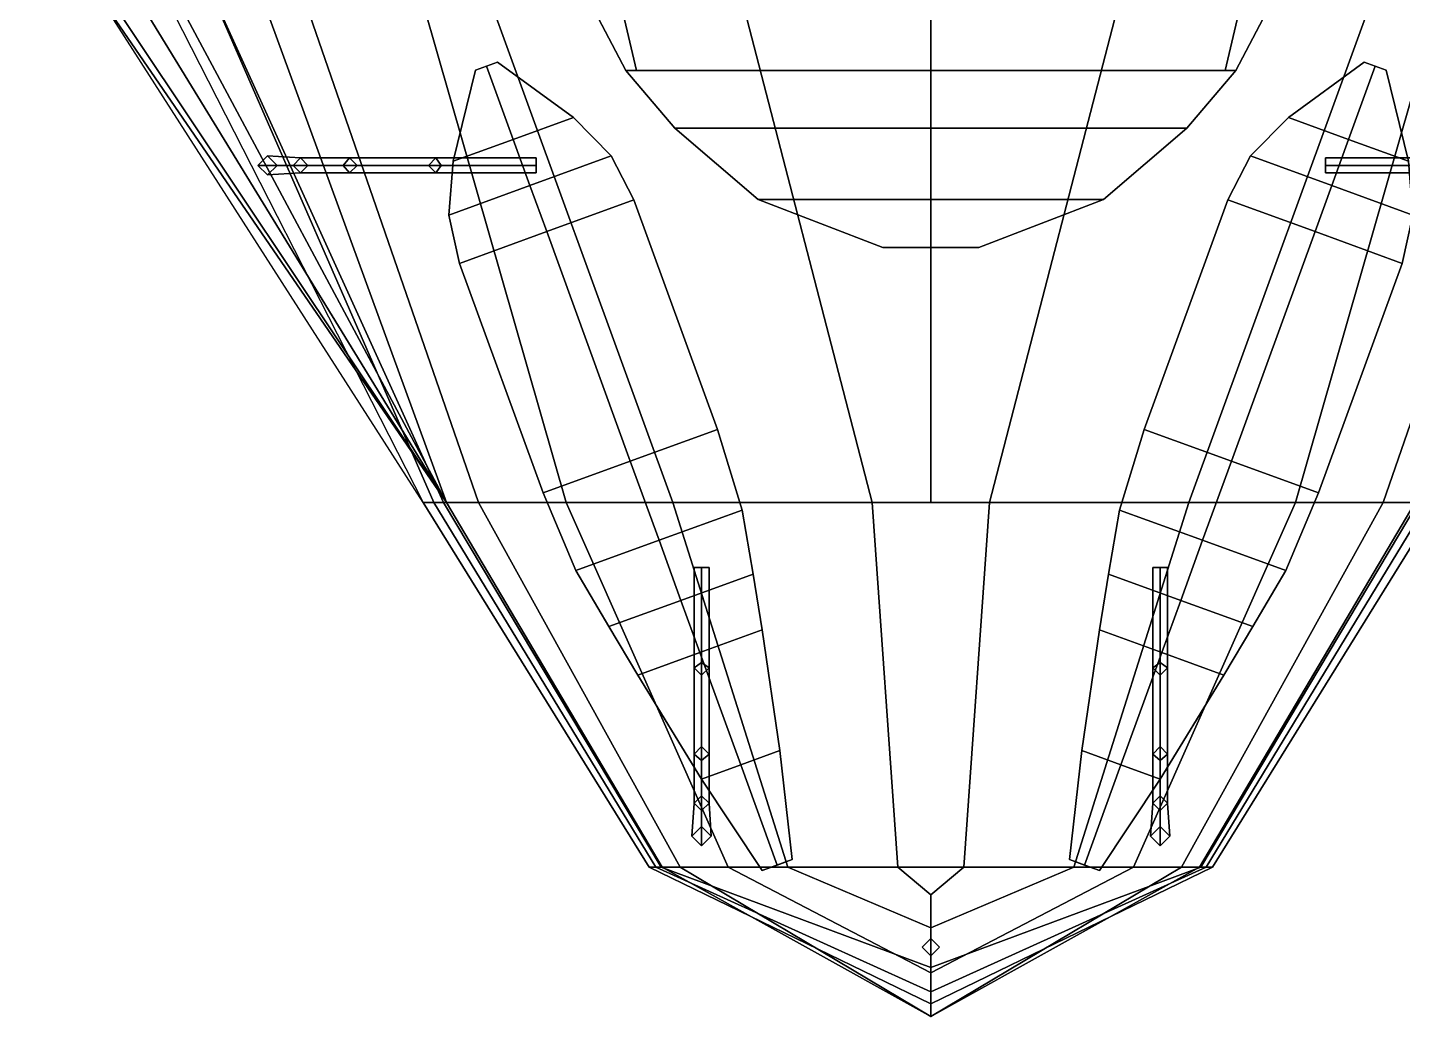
# Model space of a CAD drawing. Header units: millimetres. Extents: x -14 to 14, y -57 to 127.
# Drawn here: x -8.47 to 4.42, y -56.81 to -47.54 of the extents above; entities that cross this region are included whole.
import ezdxf

# ---------------------------------------------------------------- set-up
doc = ezdxf.new("R2010")
doc.units = ezdxf.units.MM
doc.layers.add('boat', color=3, linetype='Continuous')

msp = doc.modelspace()

# ---------------------------------------------------------------- linework, layer by layer
for points in [[(-2.86, -47.94, 5.95), (-8.47, -37.27, 5.95), (8.47, -37.27, 5.95), (2.86, -47.94, 5.95)], [(2.86, -47.94, 5.95), (8.47, -37.27, 5.95), (-8.47, -37.27, 5.95), (-2.86, -47.94, 5.95)], [(-2.86, -47.94, 5.95), (-4.75, -44.34, 5.95), (-4.75, -44.34, 6.88), (-2.86, -47.94, 6.88)], [(-2.86, -47.94, 6.88), (-4.75, -44.34, 6.88), (-4.75, -44.34, 5.95), (-2.86, -47.94, 5.95)], [(2.86, -47.94, 6.88), (4.75, -44.34, 6.88), (4.75, -44.34, 5.95), (2.86, -47.94, 5.95)], [(2.86, -47.94, 5.95), (4.75, -44.34, 5.95), (4.75, -44.34, 6.88), (2.86, -47.94, 6.88)], [(-3.57, -44.5, 5.95), (-3.57, -44.5, 3.99), (-2.76, -47.94, 3.99), (-2.76, -47.94, 5.95)], [(2.76, -47.94, 3.99), (3.57, -44.5, 3.99), (3.57, -44.5, 5.95), (2.76, -47.94, 5.95)], [(-8.01, -46.93, 0.26), (-7.92, -46.93, -0.04), (-4.54, -51.99, -0.57)], [(-8, -46.93, 1.35), (-8.01, -46.93, 0.26), (-4.54, -51.99, -0.57), (-4.76, -51.99, -0.04)], [(-7.92, -46.93, -0.04), (-7.64, -46.93, -0.29), (-4.54, -51.99, -0.57)], [(-7.64, -46.93, -0.29), (-7.25, -46.93, -0.44), (-4.54, -51.99, -0.57)], [(-6.87, -46.93, 1.98), (-7.34, -46.93, 1.35), (-4.76, -51.99, -0.04), (-4.66, -51.99, 1.98)], [(-7.25, -46.93, -0.44), (-6.39, -46.93, -0.44), (-4.54, -51.99, -0.57)], [(6.87, -46.93, 3.99), (-6.87, -46.93, 3.99), (-4.57, -51.99, 3.99), (4.57, -51.99, 3.99)], [(-6.87, -46.93, 3.99), (-6.87, -46.93, 1.98), (-4.66, -51.99, 1.98), (-4.57, -51.99, 3.99)], [(-6.39, -46.93, -0.44), (-5.99, -46.93, -0.99), (-4.24, -51.99, -0.91), (-4.54, -51.99, -0.57)], [(-5.99, -46.93, -0.99), (-4.87, -46.93, -1.54), (-3.42, -51.99, -1.42), (-4.24, -51.99, -0.91)], [(-4.87, -46.93, -1.54), (-4.26, -46.93, -1.72), (-2.42, -51.99, -1.78), (-3.42, -51.99, -1.42)], [(-4.26, -46.93, -1.72), (-1.86, -46.93, -2.01), (-0.55, -51.99, -2.04), (-2.42, -51.99, -1.78)], [(-1.86, -46.93, -2.01), (0, -46.93, -2.05), (0, -51.99, -2.05), (-0.55, -51.99, -2.04)], [(0.55, -51.99, -2.04), (0, -51.99, -2.05), (0, -46.93, -2.05), (1.86, -46.93, -2.01)], [(2.42, -51.99, -1.78), (0.55, -51.99, -2.04), (1.86, -46.93, -2.01), (4.26, -46.93, -1.72)], [(3.42, -51.99, -1.42), (2.42, -51.99, -1.78), (4.26, -46.93, -1.72), (4.87, -46.93, -1.54)], [(4.24, -51.99, -0.91), (3.42, -51.99, -1.42), (4.87, -46.93, -1.54), (5.991, -46.93, -0.989)], [(4.54, -51.99, -0.57), (4.24, -51.99, -0.91), (5.991, -46.93, -0.989), (6.39, -46.93, -0.44)], [(-2.4, -48.48, 5.95), (-2.86, -47.94, 5.95), (2.86, -47.94, 5.95), (2.4, -48.48, 5.95)], [(2.4, -48.48, 5.95), (2.86, -47.94, 5.95), (-2.86, -47.94, 5.95), (-2.4, -48.48, 5.95)], [(-2.4, -48.48, 6.88), (-2.86, -47.94, 6.88), (-2.86, -47.94, 5.95), (-2.4, -48.48, 5.95)], [(-2.4, -48.48, 5.95), (-2.86, -47.94, 5.95), (-2.86, -47.94, 6.88), (-2.4, -48.48, 6.88)], [(-2.76, -47.94, 5.95), (-2.76, -47.94, 3.99), (2.76, -47.94, 3.99), (2.76, -47.94, 5.95)], [(2.4, -48.48, 6.88), (2.86, -47.94, 6.88), (2.86, -47.94, 5.95), (2.4, -48.48, 5.95)], [(2.4, -48.48, 5.95), (2.86, -47.94, 5.95), (2.86, -47.94, 6.88), (2.4, -48.48, 6.88)], [(-1.62, -49.15, 5.95), (-2.4, -48.48, 5.95), (2.4, -48.48, 5.95), (1.62, -49.15, 5.95)], [(1.62, -49.15, 5.95), (2.4, -48.48, 5.95), (-2.4, -48.48, 5.95), (-1.62, -49.15, 5.95)], [(-1.62, -49.15, 5.95), (-2.4, -48.48, 5.95), (-2.4, -48.48, 6.88), (-1.62, -49.15, 6.88)], [(-1.62, -49.15, 6.88), (-2.4, -48.48, 6.88), (-2.4, -48.48, 5.95), (-1.62, -49.15, 5.95)], [(1.62, -49.15, 5.95), (2.4, -48.48, 5.95), (2.4, -48.48, 6.88), (1.62, -49.15, 6.88)], [(1.62, -49.15, 6.88), (2.4, -48.48, 6.88), (2.4, -48.48, 5.95), (1.62, -49.15, 5.95)], [(-6.22, -48.74, 2.41), (-6.31, -48.83, 2.41), (-6.31, -48.83, 4.38), (-6.22, -48.74, 4.38)], [(-6.22, -48.74, 4.38), (-6.31, -48.83, 4.38), (-5.98, -48.83, 5.61), (-5.91, -48.76, 5.57)], [(-6.31, -48.83, 2.41), (-6.22, -48.92, 2.41), (-6.22, -48.92, 4.38), (-6.31, -48.83, 4.38)], [(-6.31, -48.83, 4.38), (-6.22, -48.92, 4.38), (-5.91, -48.9, 5.57), (-5.98, -48.83, 5.61)], [(-6.13, -48.83, 2.41), (-6.22, -48.74, 2.41), (-6.22, -48.74, 4.38), (-6.13, -48.83, 4.38)], [(-6.13, -48.83, 4.38), (-6.22, -48.74, 4.38), (-5.91, -48.76, 5.57), (-5.84, -48.83, 5.53)], [(-6.22, -48.92, 2.41), (-6.13, -48.83, 2.41), (-6.13, -48.83, 4.38), (-6.22, -48.92, 4.38)], [(-6.22, -48.92, 4.38), (-6.13, -48.83, 4.38), (-5.84, -48.83, 5.53), (-5.91, -48.9, 5.57)], [(-5.91, -48.76, 5.57), (-5.98, -48.83, 5.61), (-5.51, -48.83, 6.18), (-5.45, -48.76, 6.13)], [(-5.98, -48.83, 5.61), (-5.91, -48.9, 5.57), (-5.45, -48.9, 6.13), (-5.51, -48.83, 6.18)], [(-5.84, -48.83, 5.53), (-5.91, -48.76, 5.57), (-5.45, -48.76, 6.13), (-5.38, -48.83, 6.07)], [(-5.91, -48.9, 5.57), (-5.84, -48.83, 5.53), (-5.38, -48.83, 6.07), (-5.45, -48.9, 6.13)], [(-5.45, -48.76, 6.13), (-5.51, -48.83, 6.18), (-4.71, -48.83, 6.72), (-4.64, -48.76, 6.67)], [(-5.51, -48.83, 6.18), (-5.45, -48.9, 6.13), (-4.64, -48.9, 6.67), (-4.71, -48.83, 6.72)], [(-5.38, -48.83, 6.07), (-5.45, -48.76, 6.13), (-4.64, -48.76, 6.67), (-4.59, -48.83, 6.61)], [(-5.45, -48.9, 6.13), (-5.38, -48.83, 6.07), (-4.59, -48.83, 6.61), (-4.64, -48.9, 6.67)], [(-4.64, -48.76, 6.67), (-4.71, -48.83, 6.72), (-3.7, -48.83, 6.9), (-3.7, -48.76, 6.82)], [(-4.71, -48.83, 6.72), (-4.64, -48.9, 6.67), (-3.7, -48.9, 6.82), (-3.7, -48.83, 6.9)], [(-4.59, -48.83, 6.61), (-4.64, -48.76, 6.67), (-3.7, -48.76, 6.82), (-3.7, -48.83, 6.75)], [(-4.64, -48.9, 6.67), (-4.59, -48.83, 6.61), (-3.7, -48.83, 6.75), (-3.7, -48.9, 6.82)], [(-3.7, -48.83, 6.9), (-3.7, -48.9, 6.82), (-3.7, -48.83, 6.75), (-3.7, -48.76, 6.82)], [(4.71, -48.83, 6.72), (4.64, -48.76, 6.67), (3.7, -48.76, 6.82), (3.7, -48.83, 6.9)], [(4.64, -48.76, 6.67), (4.59, -48.83, 6.61), (3.7, -48.83, 6.75), (3.7, -48.76, 6.82)], [(3.7, -48.83, 6.9), (3.7, -48.76, 6.82), (3.7, -48.83, 6.75), (3.7, -48.9, 6.82)], [(4.64, -48.9, 6.67), (4.71, -48.83, 6.72), (3.7, -48.83, 6.9), (3.7, -48.9, 6.82)], [(4.59, -48.83, 6.61), (4.64, -48.9, 6.67), (3.7, -48.9, 6.82), (3.7, -48.83, 6.75)], [(0.45, -49.6, 5.95), (1.62, -49.15, 5.95), (-1.62, -49.15, 5.95), (-0.45, -49.6, 5.95)], [(-0.45, -49.6, 5.95), (-1.62, -49.15, 5.95), (1.62, -49.15, 5.95), (0.45, -49.6, 5.95)], [(-0.45, -49.6, 6.88), (-1.62, -49.15, 6.88), (-1.62, -49.15, 5.95), (-0.45, -49.6, 5.95)], [(-0.45, -49.6, 5.95), (-1.62, -49.15, 5.95), (-1.62, -49.15, 6.88), (-0.45, -49.6, 6.88)], [(0.45, -49.6, 6.88), (1.62, -49.15, 6.88), (1.62, -49.15, 5.95), (0.45, -49.6, 5.95)], [(0.45, -49.6, 5.95), (1.62, -49.15, 5.95), (1.62, -49.15, 6.88), (0.45, -49.6, 6.88)], [(-0.45, -49.6, 6.88), (0.45, -49.6, 6.88), (0.45, -49.6, 5.95), (-0.45, -49.6, 5.95)], [(-0.45, -49.6, 5.95), (0.45, -49.6, 5.95), (0.45, -49.6, 6.88), (-0.45, -49.6, 6.88)], [(-4.66, -51.99, 1.98), (-4.76, -51.99, -0.04), (-2.64, -55.41, 1.35), (-2.58, -55.41, 1.98)], [(-4.76, -51.99, -0.04), (-4.54, -51.99, -0.57), (-2.52, -55.41, -0.44), (-2.64, -55.41, 1.35)], [(-4.57, -51.99, 3.99), (-4.66, -51.99, 1.98), (-2.58, -55.41, 1.98), (-2.53, -55.41, 3.99)], [(4.57, -51.99, 3.99), (-4.57, -51.99, 3.99), (-2.53, -55.41, 3.99), (2.53, -55.41, 3.99)], [(-4.54, -51.99, -0.57), (-4.24, -51.99, -0.91), (-2.35, -55.41, -0.989), (-2.52, -55.41, -0.44)], [(-4.24, -51.99, -0.91), (-3.42, -51.99, -1.42), (-1.9, -55.41, -1.54), (-2.35, -55.41, -0.989)], [(-3.42, -51.99, -1.42), (-2.42, -51.99, -1.78), (-1.34, -55.41, -1.72), (-1.9, -55.41, -1.54)], [(-2.42, -51.99, -1.78), (-0.55, -51.99, -2.04), (-0.31, -55.41, -2.01), (-1.34, -55.41, -1.72)], [(-0.55, -51.99, -2.04), (0.55, -51.99, -2.04), (0.31, -55.41, -2.01), (-0.31, -55.41, -2.01)], [(1.34, -55.41, -1.72), (0.31, -55.41, -2.01), (0.55, -51.99, -2.04), (2.42, -51.99, -1.78)], [(1.9, -55.41, -1.54), (1.34, -55.41, -1.72), (2.42, -51.99, -1.78), (3.42, -51.99, -1.42)], [(2.35, -55.41, -0.99), (1.9, -55.41, -1.54), (3.42, -51.99, -1.42), (4.24, -51.99, -0.91)], [(2.52, -55.41, -0.44), (2.35, -55.41, -0.99), (4.24, -51.99, -0.91), (4.54, -51.99, -0.57)], [(2.64, -55.41, 1.35), (2.52, -55.41, -0.44), (4.54, -51.99, -0.57), (4.76, -51.99, -0.04)], [(2.53, -55.41, 3.99), (2.58, -55.41, 1.98), (4.66, -51.99, 1.98), (4.57, -51.99, 3.99)], [(2.58, -55.41, 1.98), (2.64, -55.41, 1.35), (4.76, -51.99, -0.04), (4.66, -51.99, 1.98)], [(-2.22, -53.54, 6.67), (-2.15, -53.61, 6.72), (-2.15, -52.6, 6.9), (-2.22, -52.6, 6.82)], [(-2.15, -53.49, 6.61), (-2.22, -53.54, 6.67), (-2.22, -52.6, 6.82), (-2.15, -52.6, 6.75)], [(-2.15, -52.6, 6.9), (-2.08, -52.6, 6.82), (-2.15, -52.6, 6.75), (-2.22, -52.6, 6.82)], [(-2.15, -53.61, 6.72), (-2.08, -53.54, 6.67), (-2.08, -52.6, 6.82), (-2.15, -52.6, 6.9)], [(-2.08, -53.54, 6.67), (-2.15, -53.49, 6.61), (-2.15, -52.6, 6.75), (-2.08, -52.6, 6.82)], [(2.08, -53.54, 6.67), (2.15, -53.61, 6.72), (2.15, -52.6, 6.9), (2.08, -52.6, 6.82)], [(2.15, -53.49, 6.61), (2.08, -53.54, 6.67), (2.08, -52.6, 6.82), (2.15, -52.6, 6.75)], [(2.15, -52.6, 6.9), (2.22, -52.6, 6.82), (2.15, -52.6, 6.75), (2.08, -52.6, 6.82)], [(2.15, -53.61, 6.72), (2.22, -53.54, 6.67), (2.22, -52.6, 6.82), (2.15, -52.6, 6.9)], [(2.22, -53.54, 6.67), (2.15, -53.49, 6.61), (2.15, -52.6, 6.75), (2.22, -52.6, 6.82)], [(-2.15, -54.28, 6.07), (-2.22, -54.35, 6.13), (-2.22, -53.54, 6.67), (-2.15, -53.49, 6.61)], [(-2.08, -54.35, 6.13), (-2.15, -54.28, 6.07), (-2.15, -53.49, 6.61), (-2.08, -53.54, 6.67)], [(2.15, -54.28, 6.07), (2.08, -54.35, 6.13), (2.08, -53.54, 6.67), (2.15, -53.49, 6.61)], [(2.22, -54.35, 6.13), (2.15, -54.28, 6.07), (2.15, -53.49, 6.61), (2.22, -53.54, 6.67)], [(-2.22, -54.35, 6.13), (-2.15, -54.41, 6.18), (-2.15, -53.61, 6.72), (-2.22, -53.54, 6.67)], [(-2.15, -54.41, 6.18), (-2.08, -54.35, 6.13), (-2.08, -53.54, 6.67), (-2.15, -53.61, 6.72)], [(2.08, -54.35, 6.13), (2.15, -54.41, 6.18), (2.15, -53.61, 6.72), (2.08, -53.54, 6.67)], [(2.15, -54.41, 6.18), (2.22, -54.35, 6.13), (2.22, -53.54, 6.67), (2.15, -53.61, 6.72)], [(-2.15, -54.74, 5.53), (-2.22, -54.81, 5.57), (-2.22, -54.35, 6.13), (-2.15, -54.28, 6.07)], [(-2.22, -54.81, 5.57), (-2.15, -54.88, 5.61), (-2.15, -54.41, 6.18), (-2.22, -54.35, 6.13)], [(-2.08, -54.81, 5.57), (-2.15, -54.74, 5.53), (-2.15, -54.28, 6.07), (-2.08, -54.35, 6.13)], [(-2.15, -54.88, 5.61), (-2.08, -54.81, 5.57), (-2.08, -54.35, 6.13), (-2.15, -54.41, 6.18)], [(2.15, -54.74, 5.53), (2.08, -54.81, 5.57), (2.08, -54.35, 6.13), (2.15, -54.28, 6.07)], [(2.08, -54.81, 5.57), (2.15, -54.88, 5.61), (2.15, -54.41, 6.18), (2.08, -54.35, 6.13)], [(2.22, -54.81, 5.57), (2.15, -54.74, 5.53), (2.15, -54.28, 6.07), (2.22, -54.35, 6.13)], [(2.15, -54.88, 5.61), (2.22, -54.81, 5.57), (2.22, -54.35, 6.13), (2.15, -54.41, 6.18)], [(-2.15, -55.03, 4.38), (-2.24, -55.12, 4.38), (-2.22, -54.81, 5.57), (-2.15, -54.74, 5.53)], [(-2.06, -55.12, 4.38), (-2.15, -55.03, 4.38), (-2.15, -54.74, 5.53), (-2.08, -54.81, 5.57)], [(2.15, -55.03, 4.38), (2.06, -55.12, 4.38), (2.08, -54.81, 5.57), (2.15, -54.74, 5.53)], [(2.24, -55.12, 4.38), (2.15, -55.03, 4.38), (2.15, -54.74, 5.53), (2.22, -54.81, 5.57)], [(-2.24, -55.12, 4.38), (-2.15, -55.21, 4.38), (-2.15, -54.88, 5.61), (-2.22, -54.81, 5.57)], [(-2.15, -55.21, 4.38), (-2.06, -55.12, 4.38), (-2.08, -54.81, 5.57), (-2.15, -54.88, 5.61)], [(2.06, -55.12, 4.38), (2.15, -55.21, 4.38), (2.15, -54.88, 5.61), (2.08, -54.81, 5.57)], [(2.15, -55.21, 4.38), (2.24, -55.12, 4.38), (2.22, -54.81, 5.57), (2.15, -54.88, 5.61)], [(-2.15, -55.03, 2.41), (-2.24, -55.12, 2.41), (-2.24, -55.12, 4.38), (-2.15, -55.03, 4.38)], [(-2.06, -55.12, 2.41), (-2.15, -55.03, 2.41), (-2.15, -55.03, 4.38), (-2.06, -55.12, 4.38)], [(2.15, -55.03, 2.41), (2.06, -55.12, 2.41), (2.06, -55.12, 4.38), (2.15, -55.03, 4.38)], [(2.24, -55.12, 2.41), (2.15, -55.03, 2.41), (2.15, -55.03, 4.38), (2.24, -55.12, 4.38)], [(-2.24, -55.12, 2.41), (-2.15, -55.21, 2.41), (-2.15, -55.21, 4.38), (-2.24, -55.12, 4.38)], [(-2.15, -55.21, 2.41), (-2.06, -55.12, 2.41), (-2.06, -55.12, 4.38), (-2.15, -55.21, 4.38)], [(2.06, -55.12, 2.41), (2.15, -55.21, 2.41), (2.15, -55.21, 4.38), (2.06, -55.12, 4.38)], [(2.15, -55.21, 2.41), (2.24, -55.12, 2.41), (2.24, -55.12, 4.38), (2.15, -55.21, 4.38)], [(-2.64, -55.41, 1.35), (-2.52, -55.41, -0.44), (0, -56.81, 0.02), (0, -56.69, 1.35)], [(-2.58, -55.41, 1.98), (-2.64, -55.41, 1.35), (0, -56.69, 1.35), (0, -56.58, 1.98)], [(-2.53, -55.41, 3.99), (-2.58, -55.41, 1.98), (0, -56.58, 1.98), (0, -56.35, 3.99)], [(0, -56.35, 3.99), (0, -56.35, 3.99), (2.53, -55.41, 3.99), (-2.53, -55.41, 3.99)], [(-2.52, -55.41, -0.44), (-2.35, -55.41, -0.99), (0, -56.81, -0.76), (0, -56.81, 0.02)], [(-2.35, -55.41, -0.99), (-1.9, -55.41, -1.54), (0, -56.4, -1.42), (0, -56.81, -0.76)], [(-1.9, -55.41, -1.54), (-1.34, -55.41, -1.72), (0, -55.98, -1.78), (0, -56.4, -1.42)], [(-1.34, -55.41, -1.72), (-0.31, -55.41, -2.01), (0, -55.67, -1.94), (0, -55.98, -1.78)], [(0, -55.67, -1.94), (0, -55.67, -1.94), (-0.31, -55.41, -2.01), (0.31, -55.41, -2.01)], [(0, -56.35, 3.99), (0, -56.58, 1.98), (2.58, -55.41, 1.98), (2.53, -55.41, 3.99)], [(0, -55.98, -1.78), (0, -55.67, -1.94), (0.31, -55.41, -2.01), (1.34, -55.41, -1.72)], [(0, -56.4, -1.42), (0, -55.98, -1.78), (1.34, -55.41, -1.72), (1.9, -55.41, -1.54)], [(0, -56.81, -0.76), (0, -56.4, -1.42), (1.9, -55.41, -1.54), (2.35, -55.41, -0.989)], [(0, -56.81, 0.02), (0, -56.81, -0.76), (2.35, -55.41, -0.989), (2.52, -55.41, -0.44)], [(0, -56.69, 1.35), (0, -56.81, 0.02), (2.52, -55.41, -0.44), (2.64, -55.41, 1.35)], [(0, -56.58, 1.98), (0, -56.69, 1.35), (2.64, -55.41, 1.35), (2.58, -55.41, 1.98)], [(0, -56.08, 3.99), (-0.08, -56.16, 3.99), (-0.08, -56.16, 11.7), (0, -56.08, 11.7)], [(0.08, -56.16, 11.7), (0, -56.08, 11.7), (-0.08, -56.16, 11.7), (0, -56.24, 11.7)], [(0.08, -56.16, 3.99), (0, -56.08, 3.99), (0, -56.08, 11.7), (0.08, -56.16, 11.7)], [(-0.08, -56.16, 3.99), (0, -56.24, 3.99), (0, -56.24, 11.7), (-0.08, -56.16, 11.7)], [(0, -56.24, 3.99), (0.08, -56.16, 3.99), (0.08, -56.16, 11.7), (0, -56.24, 11.7)]]:
    msp.add_3dface(points)
at = {"layer": 'boat'}
for points in [[(-3.916, -48.587, 4.15), (-4.166, -47.901, 5.16), (-4.269, -47.938, 5.37), (-4.48, -48.792, 5.3)], [(-4.48, -48.792, 5.3), (-4.269, -47.938, 5.37), (-4.166, -47.901, 5.16), (-3.916, -48.587, 4.15)], [(-4.166, -47.901, 5.16), (-4.166, -47.901, 5.16), (-4.269, -47.938, 5.37), (-4.063, -47.863, 5.37)], [(-4.063, -47.863, 5.37), (-4.269, -47.938, 5.37), (-4.166, -47.901, 5.16)], [(-3.352, -48.381, 5.3), (-4.063, -47.863, 5.37), (-4.166, -47.901, 5.16), (-3.916, -48.587, 4.15)], [(-3.916, -48.587, 4.15), (-4.166, -47.901, 5.16), (-4.063, -47.863, 5.37), (-3.352, -48.381, 5.3)], [(3.352, -48.381, 5.3), (4.063, -47.863, 5.37), (4.166, -47.901, 5.16), (3.916, -48.587, 4.15)], [(3.916, -48.587, 4.15), (4.166, -47.901, 5.16), (4.063, -47.863, 5.37), (3.352, -48.381, 5.3)], [(3.916, -48.587, 4.15), (4.166, -47.901, 5.16), (4.269, -47.938, 5.37), (4.48, -48.792, 5.3)], [(4.48, -48.792, 5.3), (4.269, -47.938, 5.37), (4.166, -47.901, 5.16), (3.916, -48.587, 4.15)], [(4.166, -47.901, 5.16), (4.166, -47.901, 5.16), (4.269, -47.938, 5.37), (4.063, -47.863, 5.37)], [(4.063, -47.863, 5.37), (4.269, -47.938, 5.37), (4.166, -47.901, 5.16)], [(-3.759, -49.019, 4.09), (-3.916, -48.587, 4.15), (-3.352, -48.381, 5.3), (-2.998, -48.742, 5.24)], [(-2.998, -48.742, 5.24), (-3.352, -48.381, 5.3), (-3.916, -48.587, 4.15), (-3.759, -49.019, 4.09)], [(3.759, -49.019, 4.09), (3.916, -48.587, 4.15), (3.352, -48.381, 5.3), (2.998, -48.742, 5.24)], [(2.998, -48.742, 5.24), (3.352, -48.381, 5.3), (3.916, -48.587, 4.15), (3.759, -49.019, 4.09)], [(-4.52, -49.296, 5.24), (-4.48, -48.792, 5.3), (-3.916, -48.587, 4.15), (-3.759, -49.019, 4.09)], [(-3.759, -49.019, 4.09), (-3.916, -48.587, 4.15), (-4.48, -48.792, 5.3), (-4.52, -49.296, 5.24)], [(4.52, -49.296, 5.24), (4.48, -48.792, 5.3), (3.916, -48.587, 4.15), (3.759, -49.019, 4.09)], [(3.759, -49.019, 4.09), (3.916, -48.587, 4.15), (4.48, -48.792, 5.3), (4.52, -49.296, 5.24)], [(-3.602, -49.451, 4.06), (-3.759, -49.019, 4.09), (-2.998, -48.742, 5.24), (-2.784, -49.154, 5.22)], [(-2.784, -49.154, 5.22), (-2.998, -48.742, 5.24), (-3.759, -49.019, 4.09), (-3.602, -49.451, 4.06)], [(3.602, -49.451, 4.06), (3.759, -49.019, 4.09), (2.998, -48.742, 5.24), (2.784, -49.154, 5.22)], [(2.784, -49.154, 5.22), (2.998, -48.742, 5.24), (3.759, -49.019, 4.09), (3.602, -49.451, 4.06)], [(-4.419, -49.749, 5.22), (-4.52, -49.296, 5.24), (-3.759, -49.019, 4.09), (-3.602, -49.451, 4.06)], [(-3.602, -49.451, 4.06), (-3.759, -49.019, 4.09), (-4.52, -49.296, 5.24), (-4.419, -49.749, 5.22)], [(4.419, -49.749, 5.22), (4.52, -49.296, 5.24), (3.759, -49.019, 4.09), (3.602, -49.451, 4.06)], [(3.602, -49.451, 4.06), (3.759, -49.019, 4.09), (4.52, -49.296, 5.24), (4.419, -49.749, 5.22)], [(-2.001, -51.305, 5.14), (-2.784, -49.154, 5.22), (-3.602, -49.451, 4.06), (-2.818, -51.603, 4.13)], [(-2.818, -51.603, 4.13), (-3.602, -49.451, 4.06), (-2.784, -49.154, 5.22), (-2.001, -51.305, 5.14)], [(2.001, -51.305, 5.14), (2.784, -49.154, 5.22), (3.602, -49.451, 4.06), (2.818, -51.603, 4.13)], [(2.818, -51.603, 4.13), (3.602, -49.451, 4.06), (2.784, -49.154, 5.22), (2.001, -51.305, 5.14)], [(-2.818, -51.603, 4.13), (-3.602, -49.451, 4.06), (-4.419, -49.749, 5.22), (-3.636, -51.901, 5.14)], [(-3.636, -51.901, 5.14), (-4.419, -49.749, 5.22), (-3.602, -49.451, 4.06), (-2.818, -51.603, 4.13)], [(2.818, -51.603, 4.13), (3.602, -49.451, 4.06), (4.419, -49.749, 5.22), (3.636, -51.901, 5.14)], [(3.636, -51.901, 5.14), (4.419, -49.749, 5.22), (3.602, -49.451, 4.06), (2.818, -51.603, 4.13)], [(-1.768, -52.062, 5.15), (-2.001, -51.305, 5.14), (-2.818, -51.603, 4.13), (-2.548, -52.345, 4.15)], [(-2.548, -52.345, 4.15), (-2.818, -51.603, 4.13), (-2.001, -51.305, 5.14), (-1.768, -52.062, 5.15)], [(1.768, -52.062, 5.15), (2.001, -51.305, 5.14), (2.818, -51.603, 4.13), (2.548, -52.345, 4.15)], [(2.548, -52.345, 4.15), (2.818, -51.603, 4.13), (2.001, -51.305, 5.14), (1.768, -52.062, 5.15)], [(-2.548, -52.345, 4.15), (-2.818, -51.603, 4.13), (-3.636, -51.901, 5.14), (-3.328, -52.629, 5.15)], [(-3.328, -52.629, 5.15), (-3.636, -51.901, 5.14), (-2.818, -51.603, 4.13), (-2.548, -52.345, 4.15)], [(2.548, -52.345, 4.15), (2.818, -51.603, 4.13), (3.636, -51.901, 5.14), (3.328, -52.629, 5.15)], [(3.328, -52.629, 5.15), (3.636, -51.901, 5.14), (2.818, -51.603, 4.13), (2.548, -52.345, 4.15)], [(-1.666, -52.663, 5.18), (-1.768, -52.062, 5.15), (-2.548, -52.345, 4.15), (-2.343, -52.909, 4.16)], [(-2.343, -52.909, 4.16), (-2.548, -52.345, 4.15), (-1.768, -52.062, 5.15), (-1.666, -52.663, 5.18)], [(1.666, -52.663, 5.18), (1.768, -52.062, 5.15), (2.548, -52.345, 4.15), (2.343, -52.909, 4.16)], [(2.343, -52.909, 4.16), (2.548, -52.345, 4.15), (1.768, -52.062, 5.15), (1.666, -52.663, 5.18)], [(-2.343, -52.909, 4.16), (-2.548, -52.345, 4.15), (-3.328, -52.629, 5.15), (-3.02, -53.155, 5.18)], [(-3.02, -53.155, 5.18), (-3.328, -52.629, 5.15), (-2.548, -52.345, 4.15), (-2.343, -52.909, 4.16)], [(2.343, -52.909, 4.16), (2.548, -52.345, 4.15), (3.328, -52.629, 5.15), (3.02, -53.155, 5.18)], [(3.02, -53.155, 5.18), (3.328, -52.629, 5.15), (2.548, -52.345, 4.15), (2.343, -52.909, 4.16)], [(-1.582, -53.186, 5.21), (-1.666, -52.663, 5.18), (-2.343, -52.909, 4.16), (-2.165, -53.398, 4.31)], [(-2.165, -53.398, 4.31), (-2.343, -52.909, 4.16), (-1.666, -52.663, 5.18), (-1.582, -53.186, 5.21)], [(1.582, -53.186, 5.21), (1.666, -52.663, 5.18), (2.343, -52.909, 4.16), (2.165, -53.398, 4.31)], [(2.165, -53.398, 4.31), (2.343, -52.909, 4.16), (1.666, -52.663, 5.18), (1.582, -53.186, 5.21)], [(-2.165, -53.398, 4.31), (-2.343, -52.909, 4.16), (-3.02, -53.155, 5.18), (-2.748, -53.61, 5.21)], [(-2.748, -53.61, 5.21), (-3.02, -53.155, 5.18), (-2.343, -52.909, 4.16), (-2.165, -53.398, 4.31)], [(2.165, -53.398, 4.31), (2.343, -52.909, 4.16), (3.02, -53.155, 5.18), (2.748, -53.61, 5.21)], [(2.748, -53.61, 5.21), (3.02, -53.155, 5.18), (2.343, -52.909, 4.16), (2.165, -53.398, 4.31)], [(-1.782, -54.45, 4.59), (-2.165, -53.398, 4.31), (-1.582, -53.186, 5.21), (-1.416, -54.317, 5.28)], [(-1.416, -54.317, 5.28), (-1.582, -53.186, 5.21), (-2.165, -53.398, 4.31), (-1.782, -54.45, 4.59)], [(1.782, -54.45, 4.59), (2.165, -53.398, 4.31), (1.582, -53.186, 5.21), (1.416, -54.317, 5.28)], [(1.416, -54.317, 5.28), (1.582, -53.186, 5.21), (2.165, -53.398, 4.31), (1.782, -54.45, 4.59)], [(-2.149, -54.584, 5.28), (-2.748, -53.61, 5.21), (-2.165, -53.398, 4.31), (-1.782, -54.45, 4.59)], [(-1.782, -54.45, 4.59), (-2.165, -53.398, 4.31), (-2.748, -53.61, 5.21), (-2.149, -54.584, 5.28)], [(2.149, -54.584, 5.28), (2.748, -53.61, 5.21), (2.165, -53.398, 4.31), (1.782, -54.45, 4.59)], [(1.782, -54.45, 4.59), (2.165, -53.398, 4.31), (2.748, -53.61, 5.21), (2.149, -54.584, 5.28)], [(-1.44, -55.39, 4.94), (-1.782, -54.45, 4.59), (-1.416, -54.317, 5.28), (-1.299, -55.339, 5.3)], [(-1.299, -55.339, 5.3), (-1.416, -54.317, 5.28), (-1.782, -54.45, 4.59), (-1.44, -55.39, 4.94)], [(1.44, -55.39, 4.94), (1.782, -54.45, 4.59), (1.416, -54.317, 5.28), (1.299, -55.339, 5.3)], [(1.299, -55.339, 5.3), (1.416, -54.317, 5.28), (1.782, -54.45, 4.59), (1.44, -55.39, 4.94)], [(-1.581, -55.441, 5.3), (-2.149, -54.584, 5.28), (-1.782, -54.45, 4.59), (-1.44, -55.39, 4.94)], [(-1.44, -55.39, 4.94), (-1.782, -54.45, 4.59), (-2.149, -54.584, 5.28), (-1.581, -55.441, 5.3)], [(1.581, -55.441, 5.3), (2.149, -54.584, 5.28), (1.782, -54.45, 4.59), (1.44, -55.39, 4.94)], [(1.44, -55.39, 4.94), (1.782, -54.45, 4.59), (2.149, -54.584, 5.28), (1.581, -55.441, 5.3)], [(-1.44, -55.39, 4.94), (-1.44, -55.39, 4.94), (-1.581, -55.441, 5.3), (-1.299, -55.339, 5.3)], [(-1.299, -55.339, 5.3), (-1.581, -55.441, 5.3), (-1.44, -55.39, 4.94)], [(1.44, -55.39, 4.94), (1.44, -55.39, 4.94), (1.581, -55.441, 5.3), (1.299, -55.339, 5.3)], [(1.299, -55.339, 5.3), (1.581, -55.441, 5.3), (1.44, -55.39, 4.94)]]:
    msp.add_3dface(points, dxfattribs=at)

doc.saveas('drawing.dxf')
